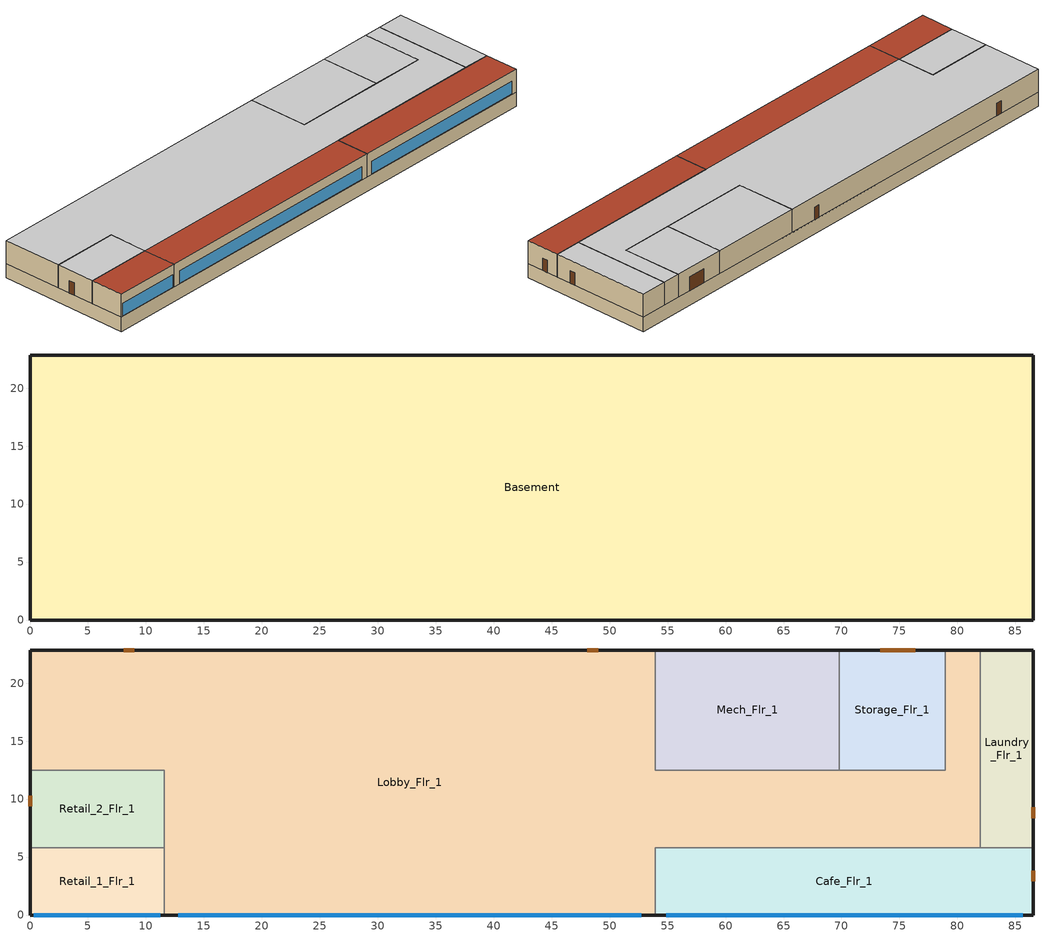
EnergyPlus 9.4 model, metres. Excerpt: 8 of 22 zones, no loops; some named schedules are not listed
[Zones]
Basement
 floor othersidecoefficients (basement_floor): 86.56,22.86 86.56,0 0,0 0,22.86 z-2.44
 wall othersidecoefficients (basement_wall): 86.56,0 86.56,22.86 0,22.86 0,0 86.56,0 z-2.44:0
Cafe_Flr_1
 floor to Basement (nonres_floor): 86.56,5.79 86.56,0 53.95,0 53.95,5.79 z0
 wall outside (nonres_ext_wall): 53.95,0 86.56,0 86.56,5.79 z0:3.96
 wall to Lobby_Flr_1 (int_wall): 81.99,5.79 53.95,5.79 53.95,0 z0:3.96
 wall to Laundry_Flr_1 (int_wall): 86.56,5.79 81.99,5.79 z0:3.96
 window (Window_U_0.42_SHGC_0.40): 54.88,0 85.63,0 z0.15:2.29
 door (Swinging Door_con): 86.56,2.9 86.56,3.81 z0:2.13
 roof outside (nonres_roof): 53.95,5.79 53.95,0 86.56,0 86.56,5.79 z3.96
Laundry_Flr_1
 floor to Basement (nonres_floor): 86.56,22.86 86.56,5.79 81.99,5.79 81.99,22.86 z0
 wall outside (nonres_ext_wall): 86.56,5.79 86.56,22.86 81.99,22.86 z0:3.96
 wall to Lobby_Flr_1 (int_wall): 81.99,22.86 81.99,5.79 z0:3.96
 door (Swinging Door_con): 86.56,8.36 86.56,9.28 z0:2.13
 ceiling adiabatic (nonres_floor_ceiling): 81.99,22.86 81.99,5.79 86.56,5.79 86.56,22.86 z3.96
Lobby_Flr_1
 floor to Basement (nonres_floor): 0,12.5 0,22.86 53.95,22.86 53.95,0 11.58,0 11.58,12.5 z0; 53.95,12.5 78.94,12.5 78.94,22.86 81.99,22.86 81.99,5.79 53.95,5.79 z0
 wall outside (nonres_ext_wall): 53.95,22.86 0,22.86 0,12.5 / 11.58,0 53.95,0 / 81.99,22.86 78.94,22.86 z0:3.96
 wall to Mech_Flr_1 (int_wall): 69.8,12.5 53.95,12.5 53.95,22.86 z0:3.96
 wall to Retail_2_Flr_1 (int_wall): 0,12.5 11.58,12.5 11.58,5.79 z0:3.96
 wall to Retail_1_Flr_1 (int_wall): 11.58,5.79 11.58,0 z0:3.96
 wall to Storage_Flr_1 (int_wall): 78.94,22.86 78.94,12.5 69.8,12.5 z0:3.96
 window (Window_U_0.42_SHGC_0.40): 12.79,0 52.74,0 z0.15:2.29
 door (Swinging Door_con): 49,22.86 48.09,22.86 / 8.99,22.86 8.08,22.86 z0:2.13
 ceiling adiabatic (nonres_floor_ceiling): 0,12.5 11.58,12.5 11.58,5.79 81.99,5.79 81.99,22.86 78.94,22.86 78.94,12.5 53.95,12.5 53.95,22.86 0,22.86 z3.96
 roof outside (nonres_roof): 11.58,5.79 11.58,0 53.95,0 53.95,5.79 z3.96
Mech_Flr_1
 floor to Basement (nonres_floor): 69.8,22.86 69.8,12.5 53.95,12.5 53.95,22.86 z0
 wall outside (nonres_ext_wall): 69.8,22.86 53.95,22.86 z0:3.96
 wall to Storage_Flr_1 (int_wall): 69.8,12.5 69.8,22.86 z0:3.96
 ceiling adiabatic (nonres_floor_ceiling): 53.95,22.86 53.95,12.5 69.8,12.5 69.8,22.86 z3.96
Retail_1_Flr_1
 floor to Basement (nonres_floor): 11.58,5.79 11.58,0 0,0 0,5.79 z0
 wall outside (nonres_ext_wall): 0,5.79 0,0 11.58,0 z0:3.96
 wall to Retail_2_Flr_1 (int_wall): 11.58,5.79 0,5.79 z0:3.96
 window (Window_U_0.42_SHGC_0.40): 0.33,0 11.25,0 z0.15:2.29
 roof outside (nonres_roof): 0,5.79 0,0 11.58,0 11.58,5.79 z3.96
Retail_2_Flr_1
 floor to Basement (nonres_floor): 11.58,12.5 11.58,5.79 0,5.79 0,12.5 z0
 wall outside (nonres_ext_wall): 0,12.5 0,5.79 z0:3.96
 door (Swinging Door_con): 0,10.28 0,9.37 z0:2.13
 ceiling adiabatic (nonres_floor_ceiling): 0,12.5 0,5.79 11.58,5.79 11.58,12.5 z3.96
Storage_Flr_1
 floor to Basement (nonres_floor): 78.94,22.86 78.94,12.5 69.8,12.5 69.8,22.86 z0
 wall outside (nonres_ext_wall): 78.94,22.86 69.8,22.86 z0:3.96
 door (Overhead Door_con): 76.37,22.86 73.32,22.86 z0:2.44
 ceiling adiabatic (nonres_floor_ceiling): 69.8,22.86 69.8,12.5 78.94,12.5 78.94,22.86 z3.96
[Building]
Large Hotel: Loads convergence tolerance value=0.04; Maximum number of warmup days=25; Minimum number of warmup days=6; North axis=0; Solar distribution=FullInteriorAndExterior; Temperature convergence tolerance value=0.2; Terrain=City
[Site:Location]
Denver-Aurora-Buckley.AFB_CO_USA WMO=724695: Elevation=1726; Latitude=39.72; Longitude=-104.75; Time zone=-7
[Site:WaterMainsTemperature]
Annual average outdoor air temperature=9.95; Calculation method=Correlation; Maximum difference in monthly average outdoor air temperatures=23.7
[SizingPeriod:DesignDay] Barometric pressure=82237; Day of month=21; Daylight saving time indicator=No; Dry bulb temperature range modifier type=DefaultMultipliers; Humidity condition type=WetBulb; Rain indicator=No; Snow indicator=No
Name | Ashrae clear sky optical depth for beam irradiance taub | Ashrae clear sky optical depth for diffuse irradiance taud | Daily dry bulb temperature range | Day type | Maximum dry bulb temperature | Month | Solar model indicator | Wetbulb or dewpoint at maximum dry bulb | Wind direction | Wind speed | Sky clearness
Denver-Aurora-Buckley.AFB_CO_USA Ann Clg .4% Condns DB=>MWB | 0.423 | 2.02 | 14.8 | SummerDesignDay | 33.9 | 7 | ASHRAETau | 15 | 30 | 3.6
Denver-Aurora-Buckley.AFB_CO_USA Ann Htg 99.6% Condns DB |  |  | 0 | WinterDesignDay | -17.9 | 12 | ASHRAEClearSky | -17.9 | 180 | 2.5 | 0
[Construction]
InteriorFurnishings: Std Wood 6inch
Overhead Door_con: Overhead Door_con Panel
Swinging Door_con: Opaque Door panel_con
Window_U_0.42_SHGC_0.40: LoE TINT 6MM, AIR 6MM, CLEAR 6MM
basement_floor: M10 200mm concrete block basement wall, CP02 CARPET PAD
basement_wall: M10 200mm concrete block basement wall
int_wall: G01 13mm gypsum board, G01 13mm gypsum board
nonres_ext_wall: 200mm Normalweight concrete wall, Nonres_Exterior_Wall_Insulation, G01 13mm gypsum board
nonres_floor: Nonres_Floor_Insulation, 100mm Normalweight concrete floor, CP02 CARPET PAD
nonres_floor_ceiling: CP02 CARPET PAD, 100mm Normalweight concrete floor, Nonres_Floor_Insulation
nonres_roof: F13 Built-up roofing, Nonres_Roof_Insulation, F08 Metal surface
[Material]
Name | Conductivity | Density | Roughness | Specific heat | Thickness | Solar absorptance | Thermal absorptance | Visible absorptance
100mm Normalweight concrete floor | 2.31 | 2322 | MediumRough | 832 | 0.1016
200mm Normalweight concrete wall | 2.31 | 2322 | MediumRough | 832 | 0.2032
F08 Metal surface | 45.28 | 7824 | Smooth | 500 | 0.0008
F13 Built-up roofing | 0.16 | 1120 | Rough | 1460 | 0.0095 | 0.77 | 0.9
G01 13mm gypsum board | 0.16 | 800 | Smooth | 1090 | 0.0127 | 0.7 | 0.9 | 0.5
M10 200mm concrete block basement wall | 1.326 | 1842 | MediumRough | 912 | 0.2032
Std Wood 6inch | 0.12 | 540 | MediumSmooth | 1210 | 0.15 | 0.7 | 0.9 | 0.7
[Material:NoMass] Solar absorptance=0.7; Thermal absorptance=0.9
Name | Roughness | Thermal resistance | Visible absorptance
CP02 CARPET PAD | VeryRough | 0.21648 | 0.8
Nonres_Exterior_Wall_Insulation | MediumSmooth | 1.63975 | 0.7
Nonres_Floor_Insulation | MediumSmooth | 4.13066 | 0.7
Nonres_Roof_Insulation | MediumSmooth | 5.30668 | 0.7
Opaque Door panel_con | MediumRough | 0.475964 | 0.7
Overhead Door_con Panel | MediumRough | 0.567742 | 0.7
[WindowMaterial:Gas]
AIR 6MM: Gas type=Air; Thickness=0.0063
[WindowMaterial:Glazing] Conductivity=0.9; Front side infrared hemispherical emissivity=0.84; Infrared transmittance at normal incidence=0; Optical data type=SpectralAverage; Thickness=0.006
Name | Back side infrared hemispherical emissivity | Back side solar reflectance at normal incidence | Back side visible reflectance at normal incidence | Front side solar reflectance at normal incidence | Front side visible reflectance at normal incidence | Solar transmittance at normal incidence | Visible transmittance at normal incidence
CLEAR 6MM | 0.84 | 0.071 | 0.08 | 0.071 | 0.08 | 0.775 | 0.881
LoE TINT 6MM | 0.1 | 0.2 | 0.054 | 0.093 | 0.035 | 0.36 | 0.5
[AvailabilityManager:NightCycle] Applicability schedule=ALWAYS_ON; Control type=CycleOnAny; Cycling run time=1800; Cycling run time control type=FixedRunTime; Fan schedule=HVACOperationSchd; Thermostat tolerance=1
FLR_3_DOAS Availability Manager; VAV WITH REHEAT Availability Manager
[Daylighting:Controls] Illuminance setpoint at reference point 1=300; Illuminance setpoint at reference point 2=300; Daylighting method=SplitFlux; Glare calculation azimuth angle of view direction clockwise from zone y axis=180; Lighting control type=Stepped; Maximum allowable discomfort glare index=22; Minimum input power fraction for continuous or continuousoff dimming control=0.3; Minimum light output fraction for continuous or continuousoff dimming control=0.2; Number of stepped control steps=3; Probability lighting will be reset when needed in manual stepped control=1
Name | Zone | Daylighting reference point name 1 | Fraction of zone controlled by reference point 1 | Daylighting reference point name 2 | Fraction of zone controlled by reference point 2 | Glare calculation daylighting reference point
Cafe_Flr_1_DaylCtrl | Cafe_Flr_1 | Cafe_Flr_1_DaylRefPt1 | 0.39 | Cafe_Flr_1_DaylRefPt2 | 0.39 | Cafe_Flr_1_DaylRefPt1
Lobby_Flr_1_DaylCtrl | Lobby_Flr_1 | Lobby_Flr_1_DaylRefPt1 | 0.07 | Lobby_Flr_1_DaylRefPt2 | 0.07 | Lobby_Flr_1_DaylRefPt1
[ElectricEquipment] Design level calculation method=EquipmentLevel; End use subcategory=MiscPlug; Fraction latent=0; Fraction lost=0; Fraction radiant=0.5
Name | Zone or zonelist | Design level | Schedule
Basement_MiscPlug_Equip | Basement | 10646.1 | BASEMENT_EQUIP_SCH
Cafe_Flr_1_MiscPlug_Equip | Cafe_Flr_1 | 1016.08 | BLDG_EQUIP_SCH
Laundry_Flr_1_MiscPlug_Equip | Laundry_Flr_1 | 4813.47 | BLDG_EQUIP_SCH
Lobby_Flr_1_MiscPlug_Equip | Lobby_Flr_1 | 10557.1 | BLDG_EQUIP_SCH
Mech_Flr_1_MiscPlug_Equip | Mech_Flr_1 | 883.6283 | BLDG_EQUIP_SCH
Retail_1_Flr_1_MiscPlug_Equip | Retail_1_Flr_1 | 721.6879 | BLDG_EQUIP_SCH
Retail_2_Flr_1_MiscPlug_Equip | Retail_2_Flr_1 | 835.7173 | BLDG_EQUIP_SCH
Storage_Flr_1_MiscPlug_Equip | Storage_Flr_1 | 254.9024 | BLDG_EQUIP_SCH
[ElectricLoadCenter:Transformer]
Transformer 1: Availability schedule=Always_On; Conductor material=Aluminum; Consider transformer loss for utility cost=Yes; Fraction of eddy current losses=0.1; Full load temperature rise=150; Meter name 1=Wired_LTG_Electricity; Meter name 2=InteriorEquipment:Electricity; Nameplate efficiency=0.988; Per unit load for nameplate efficiency=0.35; Performance input method=NominalEfficiency; Phase=3; Rated capacity=150000; Reference temperature for nameplate efficiency=75; Transformer usage=PowerInFromGrid
[EnergyManagementSystem:Actuator]
Name | Actuated component control type | Actuated component type | Actuated component unique
BoilerCurve | Curve Result | Curve | HEATSYS1 BOILER EFFICIENCY CURVE
N_Guestroom_CLGSETP_Vent_CTRL | Schedule Value | Schedule:Compact | N Adva_VentCtrl_OccGuestRoom_ClgSP_Sch
N_Guestroom_HTGSETP_Vent_CTRL | Schedule Value | Schedule:Compact | N Adva_VentCtrl_OccGuestRoom_HtgSP_Sch
S_Guestroom_CLGSETP_Vent_CTRL | Schedule Value | Schedule:Compact | S Adva_VentCtrl_OccGuestRoom_ClgSP_Sch
S_Guestroom_HTGSETP_Vent_CTRL | Schedule Value | Schedule:Compact | S Adva_VentCtrl_OccGuestRoom_HtgSP_Sch
[EnergyManagementSystem:GlobalVariable]
EnergyManagementSystem:GlobalVariable 1: Wired_LTG
EnergyManagementSystem:GlobalVariable 2: BoilerType; CapRated; EtRated; PLRx; Ecx; SkinLossRate
[EnergyManagementSystem:OutputVariable]
Wired_LTG: Ems variable=Wired_LTG; Type of data in variable=Summed; Units=J; Update frequency=ZoneTimestep
[EnergyManagementSystem:Program]
SetBoilerCurve: IF BoilerPLR >= PLRx; IF BoilerType == 1; SET BoilerCurve = 0.975 + 0.305*BoilerPLR - 0.527*(BoilerPLR^2) + 0.249*(BoilerPLR^3); ELSE; SET BoilerCurve = 0.907 + 0.320*BoilerPLR - 0.420*(BoilerPLR^2) + 0.193*(BoilerPLR^3); ENDIF; ELSE; IF BoilerPLR == 0; SET BoilerCurve = NULL; ELSE; IF BoilerPLR <0.05; SET BoilerCurve = (0.05/(0.05 + SkinLossRate)) * (Ecx/EtRated); ELSE; SET BoilerCurve = (BoilerPLR/(BoilerPLR + SkinLossRate)) * (Ecx/EtRated); ENDIF; ENDIF; ENDIF
SetBoilerPar: SET CapRated =  742974.24; SET EtRated =  0.8125; SET CapRated = (CapRated *3.412)/1000; SET SkinLossRate = 0.02; SET BoilerType = 1; IF BoilerType  == 1; IF CapRated >10000; SET PLRx = 0.2; ELSEIF CapRated >5000; SET PLRx = 0.25; ELSEIF CapRated >1000; SET PLRx = 0.33; ELSE; SET BoilerType = 2; SET PLRx = 0.2; ENDIF; ELSE; SET PLRx = 0.2; ENDIF; IF BoilerType == 1; SET CurveX = 0.975 + 0.305 * PLRx - 0.527 * (PLRx^2) + 0.249 * (PLRx^3); ELSE; SET CurveX = 0.907 + 0.320 * PLRx - 0.420 * (PLRx^2) + 0.193 * (PLRx^3); ENDIF; SET LoadX = CapRated * PLRx; SET Etx = CurveX * EtRated; SET InputEx = LoadX/Etx; SET SkinEx = CapRated * SkinLossRate; SET Ecx = (LoadX + SkinEx)/InputEx
Transformer_Load_Prog: SET Wired_LTG = Facility_Int_LTG*0.0352
Vent_Program_N_Guestroom: Set Vent_Setback_Flag = 1; IF (ROOM_4_MULT19_FLR_3_Sliding_Door_Ventilation_Sensor > 0) && (Vent_Setback_Flag == 1); SET N_Guestroom_CLGSETP_Vent_CTRL = 32.22; SET N_Guestroom_HTGSETP_Vent_CTRL = 12.78; ELSE; SET N_Guestroom_CLGSETP_Vent_CTRL = null; SET N_Guestroom_HTGSETP_Vent_CTRL = null; ENDIF
Vent_Program_S_Guestroom: Set Vent_Setback_Flag = 1; IF (ROOM_3_MULT19_FLR_3_Sliding_Door_Ventilation_Sensor > 0) && (Vent_Setback_Flag == 1); SET S_Guestroom_CLGSETP_Vent_CTRL = 32.22; SET S_Guestroom_HTGSETP_Vent_CTRL = 12.78; ELSE; SET S_Guestroom_CLGSETP_Vent_CTRL = null; SET S_Guestroom_HTGSETP_Vent_CTRL = null; ENDIF
[EnergyManagementSystem:ProgramCallingManager]
BoilerCurveManager: InsideHVACSystemIterationLoop; SetBoilerCurve
BoilerParManager: BeginNewEnvironment; SetBoilerPar
Transformer_Load_Prog_Manager: AfterPredictorAfterHVACManagers; Transformer_Load_Prog
Vent_Thermostat_Reset: BeginTimestepBeforePredictor; Vent_Program_N_Guestroom; Vent_Program_S_Guestroom
[EnergyManagementSystem:Sensor]
Facility_Int_LTG: Output variable or output meter=InteriorLights:Electricity
[Exterior:FuelEquipment] Fuel use type=Electricity
Name | Design level | End use subcategory | Schedule
Elevators | 122222 | Elevators | BLDG_ELEVATORS
Elevators_Lights_Fan | 375.9 | General | ELEV_LIGHT_FAN_SCH_ADD_DF
[Exterior:Lights]
Exterior Facade Lighting: Control option=AstronomicalClock; Design level=11632.5; End use subcategory=Exterior Facade Lighting; Schedule=Exterior_Lgt_ALWAYS_ON
[GasEquipment]
Laundry_Flr_1_MiscGas_Equip: Zone or zonelist=Laundry_Flr_1; Design level=41817.4; Design level calculation method=EquipmentLevel; End use subcategory=MiscGas; Fraction latent=0; Fraction lost=0; Fraction radiant=0.5; Schedule=BLDG_EQUIP_SCH
[InternalMass] Construction=InteriorFurnishings
Name | Zone or zonelist | Surface area
Basement_InternalMass_1 | Basement | 3957.66
Cafe_Flr_1_InternalMass_1 | Cafe_Flr_1 | 377.7238
Laundry_Flr_1_InternalMass_1 | Laundry_Flr_1 | 156.0789
Lobby_Flr_1_InternalMass_1 | Lobby_Flr_1 | 2616.37
Mech_Flr_1_InternalMass_1 | Mech_Flr_1 | 328.4864
Retail_1_Flr_1_InternalMass_1 | Retail_1_Flr_1 | 134.1427
Retail_2_Flr_1_InternalMass_1 | Retail_2_Flr_1 | 155.3378
Storage_Flr_1_InternalMass_1 | Storage_Flr_1 | 189.5185
[Lights] Design level calculation method=Watts/Area; End use subcategory=General; Fraction radiant=0.7; Fraction replaceable=1; Fraction visible=0.2; Return air fraction=0; Return air fraction calculated from plenum temperature=No
Name | Zone or zonelist | Schedule | Watts per zone floor area
Basement_Lights | Basement | BLDG_LIGHT_OFFICE_BSMT_SCH | 8.50349
Cafe_Flr_1_Lights | Cafe_Flr_1 | BLDG_LIGHT_SCH | 7.64238
Laundry_Flr_1_Lights | Laundry_Flr_1 | BLDG_LIGHT_SCH | 4.62848
Lobby_Flr_1_Lights | Lobby_Flr_1 | BLDG_LIGHT_SCH | 11.4097
Mech_Flr_1_Lights | Mech_Flr_1 | BLDG_LIGHT_SCH | 10.2257
Retail_1_Flr_1_Lights | Retail_1_Flr_1 | BLDG_LIGHT_SCH | 11.4097
Retail_2_Flr_1_Lights | Retail_2_Flr_1 | BLDG_LIGHT_SCH | 11.4097
Storage_Flr_1_Lights | Storage_Flr_1 | BLDG_LIGHT_STORAGE_SCH | 4.9514
[People] Activity level schedule=ACTIVITY_SCH; Air velocity schedule=AIR_VELO_SCH; Clothing insulation calculation method=ClothingInsulationSchedule; Clothing insulation schedule=CLOTHING_SCH; Enable ashrae 55 comfort warnings=No; Fraction radiant=0.3; Mean radiant temperature calculation type=ZoneAveraged; Number of people calculation method=People; Number of people schedule=BLDG_OCC_SCH; Sensible heat fraction=Autocalculate; Thermal comfort model 1 type=Fanger; Work efficiency schedule=WORK_EFF_SCH
Name | Zone or zonelist | Number of people
Basement People | Basement | 106.499
Cafe_Flr_1 People | Cafe_Flr_1 | 142.3
Laundry_Flr_1 People | Laundry_Flr_1 | 8.4
Lobby_Flr_1 People | Lobby_Flr_1 | 422.435
Retail_1_Flr_1 People | Retail_1_Flr_1 | 10.829
Retail_2_Flr_1 People | Retail_2_Flr_1 | 12.54
[SurfaceProperty:OtherSideCoefficients] Combined convective radiative film coefficient=0; Constant temperature=1; Constant temperature coefficient=1; External dry bulb temperature coefficient=0; Ground temperature coefficient=0; Period of sinusoidal variation=24; Sinusoidal variation of constant temperature coefficient=No; Wind speed coefficient=0; Zone air temperature coefficient=0
Name | Constant temperature schedule
surfPropOthSdCoefBasementAvgFloor | scheduleOSCBasementFloorTemp
surfPropOthSdCoefBasementAvgWall | scheduleOSCBasementWallSurfaceTemp
surfPropOthSdCoefBasementLowerWall | scheduleOSCBasementLowerWallTemp
surfPropOthSdCoefBasementUpperWall | scheduleOSCBasementUpperWallTemp
[Zone] Ceiling height=-9999; Floor area=Autocalculate; Multiplier=1; Part of total floor area=Yes; Type=1
Name | Volume
Basement | 4826.41
Cafe_Flr_1 | 748.3463
Laundry_Flr_1 | 309.2236
Lobby_Flr_1 | 5183.56
Mech_Flr_1 | 650.7972
Retail_1_Flr_1 | 265.7636
Retail_2_Flr_1 | 307.7552
Storage_Flr_1 | 375.4741
[ZoneInfiltration:DesignFlowRate] Constant term coefficient=1; Design flow rate calculation method=Flow/ExteriorArea; Flow per exterior surface area=0.00056896; Schedule=INFIL_QUARTER_ON_SCH; Temperature term coefficient=0; Velocity squared term coefficient=0; Velocity term coefficient=0
Name | Zone or zonelist
Cafe_Flr_1_Infiltration | Cafe_Flr_1
Laundry_Flr_1_Infiltration | Laundry_Flr_1
Lobby_Flr_1_Infiltration | Lobby_Flr_1
Mech_Flr_1_Infiltration | Mech_Flr_1
Retail_1_Flr_1_Infiltration | Retail_1_Flr_1
Retail_2_Flr_1_Infiltration | Retail_2_Flr_1
Storage_Flr_1_Infiltration | Storage_Flr_1
[Schedule:Compact]
BASEMENT_EQUIP_SCH: Through: 12/31, For: Weekdays, Until: 01:00, 0.285724, Until: 02:00, 0.238104, Until: 05:00, 0.190483, Until: 06:00, 0.285724, Until: 07:00, 0.476207, Until: 08:00, 0.571449, Until: 10:00, 0.476207, Until: 18:00, 0.333345, Until: 19:00, 0.66669, Until: 20:00, 0.857173, Until: 21:00, 0.904794, Until: 22:00, 0.857173, Until: 23:00, 0.66669, Until: 24:00, 0.380966, For: Saturday, Until: 02:00, 0.285724, Until: 06:00, 0.190483, Until: 08:00, 0.380966, Until: 10:00, 0.476207, Until: 11:00, 0.380966, Until: 18:00, 0.333345, Until: 19:00, 0.66669, Until: 22:00, 0.761931, Until: 23:00, 0.66669, Until: 24:00, 0.380966, For: SummerDesignDay, Until: 24:00, 1, For: WinterDesignDay, Until: 24:00, 0, For: Sunday Holidays AllOtherDays, Until: 02:00, 0.380966, Until: 06:00, 0.285724, Until: 07:00, 0.380966, Until: 09:00, 0.476207, Until: 13:00, 0.380966, Until: 18:00, 0.285724, Until: 19:00, 0.571449, Until: 20:00, 0.761931, Until: 21:00, 0.857173, Until: 22:00, 0.66669, Until: 23:00, 0.571449, Until: 24:00, 0.380966
BLDG_ELEVATORS; ELEV_LIGHT_FAN_SCH_ADD_DF: Through: 12/31, For: SummerDesignday, Until: 24:00, 0.5, For: WinterDesignDay, Until: 24:00, 0.05, For: AllOtherDays, Until: 04:00, 0.05, Until: 05:00, 0.1, Until: 06:00, 0.2, Until: 07:00, 0.4, Until: 09:00, 0.5, Until: 10:00, 0.35, Until: 16:00, 0.15, Until: 17:00, 0.35, Until: 19:00, 0.5, Until: 21:00, 0.4, Until: 22:00, 0.3, Until: 23:00, 0.2, Until: 24:00, 0.1
BLDG_EQUIP_SCH: Through: 12/31, For: Weekdays, Until: 01:00, 0.3, Until: 02:00, 0.25, Until: 05:00, 0.2, Until: 06:00, 0.3, Until: 07:00, 0.5, Until: 08:00, 0.6, Until: 10:00, 0.5, Until: 18:00, 0.35, Until: 19:00, 0.7, Until: 20:00, 0.9, Until: 21:00, 0.95, Until: 22:00, 0.9, Until: 23:00, 0.7, Until: 24:00, 0.4, For: Saturday, Until: 02:00, 0.3, Until: 06:00, 0.2, Until: 08:00, 0.4, Until: 10:00, 0.5, Until: 11:00, 0.4, Until: 18:00, 0.35, Until: 19:00, 0.7, Until: 22:00, 0.8, Until: 23:00, 0.7, Until: 24:00, 0.4, For: SummerDesignDay, Until: 24:00, 1, For: WinterDesignDay, Until: 24:00, 0, For: Sunday Holidays AllOtherDays, Until: 02:00, 0.4, Until: 06:00, 0.3, Until: 07:00, 0.4, Until: 09:00, 0.5, Until: 13:00, 0.4, Until: 18:00, 0.3, Until: 19:00, 0.6, Until: 20:00, 0.8, Until: 21:00, 0.9, Until: 22:00, 0.7, Until: 23:00, 0.6, Until: 24:00, 0.4
BLDG_LIGHT_OFFICE_BSMT_SCH: Through: 12/31, For: Weekdays, Until: 1:00, 0.178838, Until: 2:00, 0.134128, Until: 5:00, 0.0894188, Until: 6:00, 0.178838, Until: 7:00, 0.357675, Until: 8:00, 0.447094, Until: 10:00, 0.357675, Until: 18:00, 0.223547, Until: 19:00, 0.536512, Until: 20:00, 0.71535, Until: 21:00, 0.804769, Until: 22:00, 0.71535, Until: 23:00, 0.536512, Until: 24:00, 0.268256, For: Saturday, Until: 2:00, 0.178838, Until: 6:00, 0.0894188, Until: 8:00, 0.268256, Until: 10:00, 0.357675, Until: 11:00, 0.268256, Until: 18:00, 0.223547, Until: 19:00, 0.536512, Until: 22:00, 0.625931, Until: 23:00, 0.536512, Until: 24:00, 0.268256, For: SummerDesignDay, Until: 24:00, 1, For: WinterDesignDay, Until: 24:00, 0, For: Sunday Holidays AllOtherDays, Until: 2:00, 0.268256, Until: 6:00, 0.178838, Until: 7:00, 0.268256, Until: 9:00, 0.357675, Until: 13:00, 0.268256, Until: 18:00, 0.178838, Until: 19:00, 0.447094, Until: 20:00, 0.625931, Until: 21:00, 0.71535, Until: 22:00, 0.536512, Until: 23:00, 0.447094, Until: 24:00, 0.268256
Exterior_Lgt_ALWAYS_ON: Through: 12/31, For: AllDays, Until: 24:00, 1
